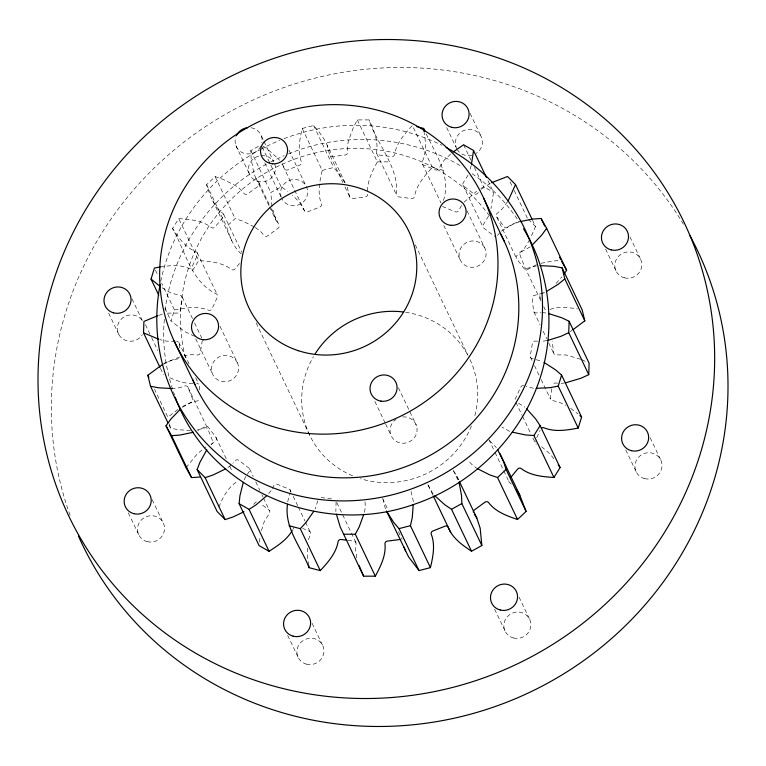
<?xml version="1.0" encoding="UTF-8"?>
<svg xmlns="http://www.w3.org/2000/svg" width="766" height="766" viewBox="0 0 766 766"><rect width="100%" height="100%" fill="white"/><g stroke="black" fill="none" stroke-linecap="round" stroke-linejoin="round"><path stroke-width="0.57" stroke-dasharray="3.83 2.87" d="M307.367 548.121L307.76 559.707L308.698 565.394M164.384 319.317C161.913 344.882 165.877 370.916 174.61 395.017M165.092 310.326C172.656 247.782 213.618 190.945 269.642 162.516M336.082 501.874L335.853 511.602M259.483 542.146L259.971 537.531M487.913 180.584L493.553 192.419L490.968 208.601M202.339 340.353L200.261 352.714A2.585 2.48 -25.5 0 1 197.417 355.012L191.548 354.668L184.051 355.864M551.836 388.688L550.323 397.678A2.585 2.48 -25.5 0 0 552.296 400.589L558.031 401.729L565.806 405.3M287.662 501.711L290.055 493.381M261.445 530.589L264.155 521.866L269.345 513.392A2.585 2.48 -25.5 0 0 268.809 509.917L260.708 503.702M471.205 165.494L469.682 170.799M345.16 182.873L327.206 145.234L324.152 139.326L318.876 131.637L313.629 125.509L302.225 128.468C299.669 139.307 297.342 151.151 301.421 161.904A2.585 2.48 -25.5 0 1 299.755 165.102L287.777 169.88A2.585 2.48 -25.5 0 1 284.387 168.692A29.644 28.428 -25.5 0 0 281.936 163.551L294.249 189.365M302.225 128.468L322.237 170.416C319.681 181.245 317.191 193.118 321.423 203.852A2.585 2.48 -25.5 0 1 319.757 207.05L307.779 211.828A2.585 2.48 -25.5 0 1 304.399 210.64L299.602 202.253L292.373 195.11M317.861 500.686L315.152 508.94M194.631 336.303L184.874 331.688L171.048 320.992L174.447 309.971L161.616 283.085M308.42 539.676L310.479 534.237A2.585 2.48 -25.5 0 0 309.024 531.039L302.666 528.435M443.418 200.539C451.528 176.429 435.433 153.516 425.637 132.729M218.837 507.149C222.571 498.015 227.272 488.603 235.507 482.714A2.585 2.48 -25.5 0 0 236.445 480.359M532.447 220.053L535.52 226.506L530.378 238.427M536.746 437.683L540.107 430.358M244.143 479.918L245.924 476.241M468.055 175.146L463.306 182.701A2.585 2.48 -25.5 0 0 463.851 186.176L473.752 193.76A2.585 2.48 -25.5 0 0 477.381 193.482L480.617 190.035M488.507 216.165L483.317 224.639A2.585 2.48 -25.5 0 0 483.853 228.124L493.754 235.708A2.585 2.48 -25.5 0 0 494.941 236.263M529.833 239.49L524.384 248.375L517.155 255.317A2.585 2.48 -25.5 0 0 516.744 258.851L524.203 268.742A2.585 2.48 -25.5 0 0 527.755 269.373L536.612 264.586M443.591 170.368L432.388 167.419C424.661 175.74 416.465 184.941 414.521 196.527A2.585 2.48 -25.5 0 1 411.466 198.538L398.837 196.919A2.585 2.48 -25.5 0 1 396.568 194.219C398.962 166.95 376.939 144.439 369.04 119.908L357.339 119.917L353.461 127.213L348.827 139.843A29.548 28.323 -25.5 0 0 347.668 152.29A2.585 2.48 -25.5 0 1 345.227 154.981L332.492 156.618A2.585 2.48 -25.5 0 1 329.562 154.608L327.206 145.234M357.339 119.917L377.341 161.856C372.458 171.124 367.106 181.169 367.613 191.94M272.217 488.603L273.893 485.51A2.585 2.48 -25.5 0 1 277.359 484.323L289.021 489.091A2.585 2.48 -25.5 0 1 290.467 492.289M461.563 205.432L458.757 210.573A2.585 2.48 -25.5 0 1 455.301 211.761L443.638 207.002A2.585 2.48 -25.5 0 1 442.566 206.265M292.784 529.517L293.905 527.458M174.447 309.971C185.65 307.836 197.829 305.778 208.745 310.249A2.585 2.48 -25.5 0 0 212.077 308.727L217.362 297.208A2.585 2.48 -25.5 0 0 216.251 293.876C190.983 282.022 185.228 250.415 172.541 228.507L178.727 218.626C189.997 219.373 202.214 220.426 211.493 227.54A2.585 2.48 -25.5 0 0 215.093 226.908L223.203 217.008A2.585 2.48 -25.5 0 0 223.03 213.484C213.915 206.561 209.884 195.215 206.571 184.683L215.112 176.611L222.896 179.263L234.798 185.257A29.635 28.419 -25.5 0 1 244.124 193.568A2.585 2.48 -25.5 0 0 247.734 193.855L258.132 186.262A2.585 2.48 -25.5 0 0 258.908 182.777A29.491 28.275 -25.5 0 1 253.536 171.661L251.133 158.648L250.808 150.557L259.061 145.99M192.553 270.446L198.729 260.574L178.727 218.626M507.599 201.63L501.692 209.568L497.144 213.379A2.585 2.48 -25.5 0 0 496.741 216.902L516.744 258.851M247.294 474.326L249.343 471.444A2.585 2.48 -25.5 0 0 248.797 467.969L238.896 460.385A2.585 2.48 -25.5 0 0 235.267 460.663L232.845 463.248M186.014 467.729L197.331 453.817L205.91 446.846M271.097 490.652L267.277 495.171M239.528 263.456L235.095 268.847A2.585 2.48 -25.5 0 1 231.504 269.488C222.226 262.374 209.999 261.311 198.729 260.574M556.049 283.42L561.756 277.024M497.383 235.421L500.619 231.983M253.661 504.334L255.279 502.611A2.585 2.48 -25.5 0 1 256.399 501.874M464.11 202.195L476.557 191.27M241.328 253.91C233.247 247.045 229.733 236.407 226.583 226.621L235.124 218.559L242.899 221.211L254.369 226.928M210.956 444.577L215.505 440.766A2.585 2.48 -25.5 0 0 215.907 437.242L208.448 427.351A2.585 2.48 -25.5 0 0 204.895 426.719L197.963 430.703M450.657 154.014L444.108 160.247L438.755 168.635A2.585 2.48 -25.5 0 1 435.289 169.822L423.627 165.054A2.585 2.48 -25.5 0 1 422.181 161.856C426.413 152.865 425.743 142.543 424.335 132.968M481.421 189.173L490.69 183.112M501.433 231.121L510.692 225.06L519.559 221.096M227.923 467.49L231.227 464.972M182.49 407.282L191.261 402.341A2.585 2.48 -25.5 0 0 192.592 399.009L188.072 387.491A2.585 2.48 -25.5 0 0 184.845 385.978L179.196 387.797L172.513 388.496M530.158 246.863L521.387 251.803A2.585 2.48 -25.5 0 0 520.057 255.135L524.576 266.654L540.987 301.067M177.913 409.494L167.859 417.211L154.521 389.243M570.268 331.534L572.058 330.338M480.962 188.426L483.605 186.722L493.553 192.419M271.987 206.37L270.81 192.505L281.141 186.799L287.882 191.347M270.657 161.961L284.196 155.632M162.382 364.559L172.455 359.934L178.267 358.785A2.585 2.48 -25.5 0 0 179.483 358.229M182.394 406.497L192.458 401.872L198.27 400.733A2.585 2.48 -25.5 0 0 200.28 399.105M541.399 293.751L544.616 292.21M163.914 363.4L179.656 356.985M288.543 153.889C344.164 130.794 410.375 135.668 462.022 166.701M543.113 293.119L534.381 295.36A2.585 2.48 -25.5 0 0 532.226 298.271L533.481 310.632A2.585 2.48 -25.5 0 0 536.171 312.93L540.892 312.643M158.629 315.4L162.746 314.213M550.074 309.387C558.854 306.285 568.506 307.482 577.497 308.937M541.045 263.284L552.803 261.015L561.124 260.43M322.237 170.416L333.641 167.457L338.888 173.585L345.179 183.237M546.962 340.592L541.112 341.425M160.314 266.932C169.698 265.505 179.751 264.519 188.742 268.301A2.585 2.48 -25.5 0 0 192.075 266.788L197.35 255.26A2.585 2.48 -25.5 0 0 196.24 251.928C185.583 247.638 178.593 237.805 172.541 228.507M536.526 265.888L527.803 268.167A2.585 2.48 -25.5 0 1 524.576 266.654M197.149 430.052L204.848 427.916A2.585 2.48 -25.5 0 1 208.084 429.439L212.594 440.957A2.585 2.48 -25.5 0 1 211.263 444.29M167.419 313.16L177.406 313.064A2.585 2.48 -25.5 0 0 180.249 310.776L182.327 298.414A2.585 2.48 -25.5 0 0 180.364 295.494L170.828 292.899L161.971 287.719M561.114 383.373L564.207 383.038M175.299 341.291L166.49 341.138L159.845 339.616M192.946 383.373C184.156 383.804 175.625 380.367 167.754 376.824M190.514 430.502L178.65 429.755L170.531 428.223L168.989 424.996M377.341 161.856L389.051 161.856M537.588 341.215L535.243 341.081A2.585 2.48 -25.5 0 0 532.399 343.369L530.321 355.73A2.585 2.48 -25.5 0 0 532.284 358.651L541.821 361.246M557.6 383.163L555.245 383.019A2.585 2.48 -25.5 0 0 552.401 385.317M542.069 312.576L546.158 313.007M331.525 498.877L321.193 497.555A2.585 2.48 -25.5 0 0 319.862 497.661M348.09 540.384L353.825 541.122A2.585 2.48 -25.5 0 1 356.094 543.812L355.539 549.548L356.755 557.897M533.49 388.266L526.118 386.571M580.638 359.292L566.16 354.955L556.183 354.869A2.585 2.48 -25.5 0 1 553.492 352.58L552.343 341.339M509.687 431.382L502.113 427.236M581.758 359.694L587.015 362.222M518.477 403.242L524.844 407.148M255.317 227.521L260.363 231.217L264.126 235.516A2.585 2.48 -25.5 0 0 267.736 235.794L278.144 228.201A2.585 2.48 -25.5 0 0 278.91 224.725L270.187 206.437M263.054 146.153L267.87 149.399L277.675 158.246A29.644 28.428 -25.5 0 1 279.6 160.314M472.124 173.748C490.767 186.387 506.968 202.923 519.109 221.901L512.77 224.256L507.753 227.425A2.585 2.48 -25.5 0 1 504.2 226.793L496.741 216.902M570.68 408.374L578.119 414.013M541.6 446.722L549.72 453.683L554.919 459.973M489.618 440.661L496.387 447.603M511.334 484.131L509.62 482.609A2.585 2.48 -25.5 0 1 509.447 479.076M528.32 219.248L535.52 226.506M433.049 493.831L428.261 485.452A2.585 2.48 -25.5 0 0 427.428 484.466M269.661 207.031L275.817 219.938L278.91 224.725M629.987 236.981L640.252 258.496M605.609 249.103L616.391 271.681M650.171 437.807L660.426 459.322M510.07 181.877L512.128 186.176M514.178 190.475L527.515 218.444M470.094 113.397L480.866 135.984M625.755 449.853L636.527 472.44M463.593 144.774L471.291 160.908M474.374 167.361L483.605 186.722M446.702 127.596L455.933 146.957M533.892 311.858L540.049 324.765M543.123 331.218L546.713 338.744M548.762 343.044L553.895 353.796M463.018 185.19L483.03 227.138M467.011 210.755L484.964 248.395A13.635 13.07 -25.5 0 1 471.138 267.267A13.635 13.07 -25.5 0 1 461.659 246.7A13.635 13.07 -25.5 0 1 484.964 248.395M530.378 357.023L532.437 361.332M534.486 365.631L539.101 375.311M541.16 379.61L550.39 398.971M432.388 167.419L412.376 125.471C404.649 133.801 396.453 142.993 394.519 154.579A2.585 2.48 -25.5 0 1 391.455 156.59L378.825 154.971A2.585 2.48 -25.5 0 1 376.566 152.271C378.519 140.982 373.779 129.904 369.04 119.908M422.564 164.317L441.025 203.038M443.792 225.424L460.213 259.846M515.93 402.447L522.086 415.354M522.603 416.436L530.809 433.642M532.858 437.941L535.424 443.322A2.585 2.48 -25.5 0 0 536.411 444.156M376.757 153.554L396.769 195.493M415.316 244.871L467.988 355.3M488.9 439.598L494.539 451.423M495.056 452.505L503.262 469.711M503.769 470.784L508.902 481.546M330.098 155.776L342.919 182.662M344.978 186.971L350.1 197.724M313.629 125.509L333.641 167.457M519.042 597.107L529.296 618.622M456.842 476.155L458.891 480.454M453.338 470.152A2.585 2.48 -25.5 0 0 453.74 471.368L458.355 481.048M289.012 150.318L305.94 185.812M398.406 387.73L416.359 425.369M494.664 609.219L505.436 631.806M294.651 190.198L304.399 210.64M428.261 485.452L432.876 495.133M261.407 136.022L263.456 140.322M263.973 141.404L273.721 161.837M262.154 147.005L281.141 186.799M264.777 162.842L281.189 197.264M374.871 401.432L385.126 422.947M385.643 424.019L390.765 434.772M250.808 150.557L270.81 192.505M258.908 182.777L269.68 205.365M255.806 177.99L269.144 205.958M235.861 145.55L249.199 173.518M382.55 498.369L387.682 509.122M398.454 531.709L402.045 539.235M215.112 176.611L235.124 218.559M223.749 214.547L241.711 252.196M206.571 184.683L226.583 226.621M212.824 200.855L232.826 242.793M256.122 322.869L309.818 435.442M336.916 502.745L355.893 542.539M197.226 252.77L217.238 294.719M219.986 326.278L237.431 362.845A13.635 13.07 -25.5 0 1 223.605 381.707A13.635 13.07 -25.5 0 1 214.126 361.14A13.635 13.07 -25.5 0 1 237.431 362.845M290.084 489.828L291.109 491.973M293.167 496.282L297.783 505.962M298.3 507.035L304.964 521.014M305.481 522.096L310.096 531.776M182.27 297.122L192.525 318.627M194.574 322.936L201.755 337.988M195.751 338.792L212.68 374.287M155.46 270.178L158.026 275.559M249.63 468.955L253.22 476.481M255.787 481.862L259.885 490.46M261.943 494.769L262.968 496.914M263.475 497.996L269.632 510.903M164.891 308.085L171.048 320.992M178.756 342.287L189.02 363.802M195.684 377.782L198.767 384.235M312.116 623.352L322.381 644.857M215.907 437.242L227.196 460.902M229.762 466.283L232.328 471.655M188.072 387.491L208.084 429.439M145.444 324.679L151.094 336.513M151.601 337.586L157.758 350.493M132.039 298.941L142.811 321.529A13.635 13.07 -25.5 0 0 122.531 317.967A13.635 13.07 -25.5 0 0 121.804 338.16A13.635 13.07 -25.5 0 0 142.332 334.704M160.458 368.35L163.541 374.804M287.7 635.397L298.472 657.975M108.648 313.131L118.912 334.646M152.175 499.691L162.947 522.278M128.315 512.885L139.086 535.472M275.817 219.938L272.16 207.529M540.892 299.18L540.068 297.084A2.585 2.48 -25.5 0 1 540.356 294.584M543.764 306.505L544.578 308.602A2.585 2.48 -25.5 0 0 546.484 310.22M347.209 187.182L349.574 196.556A2.585 2.48 -25.5 0 0 352.494 198.557L365.238 196.929A2.585 2.48 -25.5 0 0 367.68 194.229M385.442 508.911L383.086 499.537M169.458 423.818L170.531 428.223M413.42 501.663L411.227 492.241A2.585 2.48 -25.5 0 1 411.17 490.949M199.629 389.951L199.17 385.461A2.585 2.48 -25.5 0 0 196.479 383.163M179.627 348.003L179.167 343.513A2.585 2.48 -25.5 0 0 176.477 341.215M70.108 515.327A340.889 326.852 -25.5 0 1 249.783 101.572A340.889 326.852 -25.5 0 1 683.655 224.62M477.85 468.888A29.635 28.419 -25.5 0 1 468.524 460.577M453.74 471.368A29.491 28.275 -25.5 0 1 458.374 479.832M364.98 501.854A29.548 28.323 -25.5 0 1 364.099 513.402M523.906 385.844A2.585 2.48 -25.5 0 0 520.574 387.357L515.298 398.885A2.585 2.48 -25.5 0 0 515.011 400.158M535.022 442.097A2.585 2.48 -25.5 0 1 535.3 440.823M274.745 163.981A13.635 13.07 -25.5 0 1 265.697 181.293A13.635 13.07 -25.5 0 1 248.768 172.053A13.635 13.07 -25.5 0 1 259.779 155.824M260.947 155.651A13.635 13.07 -25.5 0 1 273.146 160.965M251.143 127.759A13.635 13.07 -25.5 0 1 261.934 142.802M260.833 146.105A13.635 13.07 -25.5 0 1 243.301 153.066A13.635 13.07 -25.5 0 1 235.976 136.53M160.764 281.237A194.305 186.31 -25.5 0 1 259.741 149.887M260.756 149.332A194.305 186.31 -25.5 0 1 279.667 140.398M283.995 138.675A194.305 186.31 -25.5 0 1 441.838 145.272M185.41 357.76A170.445 163.426 -25.5 0 1 280.691 164.929A170.445 163.426 -25.5 0 1 489.474 215.945M470.018 359.57A88.636 84.978 -25.5 0 1 474.451 417.125M471.416 426.011A88.636 84.978 -25.5 0 1 360.374 478.654M352.609 475.82A88.636 84.978 -25.5 0 1 313.457 356.65M405.597 312.269A88.636 84.978 -25.5 0 1 469.012 357.473M281.275 197.283A13.635 13.07 -25.5 0 1 296.308 179.55A13.635 13.07 -25.5 0 1 304.772 200.347A13.635 13.07 -25.5 0 1 281.706 198.337M402.61 416.963A13.635 13.07 -25.5 0 1 416.57 433.288A13.635 13.07 -25.5 0 1 395.61 440.986A13.635 13.07 -25.5 0 1 395.993 419.395M456.957 149.102A13.635 13.07 -25.5 0 1 462.224 131.312A13.635 13.07 -25.5 0 1 480.474 135.333A13.635 13.07 -25.5 0 1 476.28 153.363M471.952 155.287A13.635 13.07 -25.5 0 1 457.561 150.069M147.101 541.61A13.635 13.07 -25.5 0 0 164.202 525.457A13.635 13.07 -25.5 0 0 141.767 519.559A13.635 13.07 -25.5 0 0 147.101 541.61M624.395 277.819A13.635 13.07 -25.5 0 0 641.496 261.675A13.635 13.07 -25.5 0 0 619.062 255.777A13.635 13.07 -25.5 0 0 624.395 277.819M513.44 637.944A13.635 13.07 -25.5 0 0 530.541 621.8A13.635 13.07 -25.5 0 0 508.107 615.902A13.635 13.07 -25.5 0 0 513.44 637.944M644.512 478.597A13.635 13.07 -25.5 0 0 661.661 462.501A13.635 13.07 -25.5 0 0 639.246 456.536A13.635 13.07 -25.5 0 0 644.512 478.597M306.467 664.141A13.635 13.07 -25.5 0 0 323.616 648.046A13.635 13.07 -25.5 0 0 301.201 642.071A13.635 13.07 -25.5 0 0 306.467 664.141"/><path stroke-width="1.15" d="M159.95 367.278L143.529 332.856L143.912 321.452L157.614 315.755M565.241 382.933L581.145 378.184L588.748 374.641L568.736 332.693L569.119 321.289L561.746 317.746L548.648 313.581M588.748 374.641L589.121 363.228L569.119 321.289M287.489 504.287C284.129 527.803 301.086 546.981 309.071 567.673L320.274 570.613C328.001 562.292 336.197 553.1 338.141 541.505A2.585 2.48 -25.5 0 1 341.196 539.494L346.941 540.231M292.219 530.541C286.972 539.695 277.713 545.708 269.058 551.319L259.109 545.622L239.107 503.674L239.969 495.583L243.31 482.341M453.185 152.003L463.593 144.774L473.541 150.471L471.454 164.345M386.466 511.066L408.498 556.767L419.021 570.574L430.425 567.625L410.423 525.677L412.261 517.711L413.238 504.622C474.681 484.256 525.016 433.087 542.395 370.485C555.254 323.233 549.27 270.666 523.513 228.747M430.425 567.625C432.981 556.796 435.471 544.923 431.239 534.189A2.585 2.48 -25.5 0 1 432.905 530.991L444.883 526.213A2.585 2.48 -25.5 0 1 448.263 527.401C452.428 538.115 462.31 545.095 471.521 551.233L481.852 545.526L480.167 528.195L476.845 518.103L459.399 481.536M363.821 514.302L359.187 526.931L355.309 534.228L375.321 576.176L363.611 576.185L340.209 526.941L336.389 514.168M158.734 295.178L151.046 279.044L154.435 268.023L160.314 266.932M541.37 428.242A2.585 2.48 -25.5 0 1 543.917 427.782C554.833 432.254 567.012 430.195 578.215 428.06L558.213 386.121L561.602 375.101L555.484 369.796L544.08 362.442M578.215 428.06L581.614 417.049L561.602 375.101M243.952 511.793L233.103 516.935L225.147 519.597L217.142 511.535L197.13 469.587L200.108 461.917L206.839 449.843M491.676 182.672L507.504 176.496L515.518 184.558L508.193 200.74M375.321 576.176C380.625 566.275 386.179 555.379 384.982 543.803A2.585 2.48 -25.5 0 1 387.424 541.102L400.168 539.475M313.773 511.315L305.921 522.536L300.272 528.674L289.06 525.725M510.922 477.285L517.567 469.185A2.585 2.48 -25.5 0 1 521.158 468.543C530.436 475.667 542.663 476.72 553.933 477.467L533.921 435.519L540.107 425.637L535.654 418.925L526.73 408.929M553.933 477.467L560.109 467.586L540.107 425.637M199.859 477.026L191.538 477.611L186.014 467.729L166.011 425.791L170.895 419.069L180.556 409.006M520.143 221.604L532.791 219.066L541.112 218.482L546.637 228.354L541.753 235.076L532.092 245.139M563.853 274.142L566.649 270.302L546.637 228.354M266.645 495.803L256.093 504.823L249.055 509.371L239.107 503.674M477.84 468.888L489.752 474.882L497.536 477.534L506.077 469.462L503.607 461.802L497.756 449.872M473.34 512.09A2.585 2.48 -25.5 0 1 474.518 509.83L484.926 502.237A2.585 2.48 -25.5 0 1 488.536 502.525C495.497 511.774 506.948 515.92 517.538 519.482L526.079 511.41L519.836 495.238L499.825 453.29M167.965 422.842L150.519 386.275L147.857 375.263L162.382 364.559M540.135 265.649L554.01 266.338L562.129 267.87L564.791 278.881L558.328 284.196L546.426 291.559M562.129 267.87L582.131 309.809L584.803 320.83L572.958 329.734M225.644 468.84L213.092 474.987L205.144 477.649L197.13 469.587M434.973 495.899L444.778 504.746L451.519 509.294L461.841 503.588L461.515 495.497L459.112 482.484M568.736 332.693L561.133 336.236L547.824 340.401M193.539 432.244L179.857 435.078L171.536 435.663L166.011 425.791M413.238 504.622C322.065 536.889 210.803 491.437 175.998 399.354L175.299 397.181M386.686 511.315L393.772 522.508L399.019 528.636L410.423 525.677M558.213 386.121L549.988 387.653L536.2 388.352M171.44 388.525L158.639 387.807L150.519 386.275M343.608 534.237L355.309 534.228M533.921 435.519L525.639 434.944L512.339 432.177M416.857 126.658L423.588 128.42L425.12 131.647M158.725 339.214L143.529 332.856M160.046 286.369L151.046 279.044M579.862 415.526L581.614 417.049M558.203 464.713L560.109 467.586M474.365 514.273L476.845 518.103M516.389 489.551L519.836 495.238M561.67 261.417L566.649 270.302M541.112 218.482L544.703 226.008M559.582 257.204L560.607 259.348M564.791 278.881L584.803 320.83M515.518 184.558L531.93 218.98M473.541 150.471L486.372 177.358M483.528 197.867A170.445 163.426 -25.5 0 1 310.718 433.69A170.445 163.426 -25.5 0 1 192.199 176.63A170.445 163.426 -25.5 0 1 483.528 197.867L504.363 241.558M506.077 469.462L526.079 511.41M497.536 477.534L517.538 519.482M461.841 503.588L481.852 545.526M451.519 509.294L471.521 551.233M433.278 495.966L450.724 532.542M399.019 528.636L419.021 570.574M300.272 528.674L320.274 570.613M174.102 340.927L194.947 384.618M249.055 509.371L269.058 551.319M205.144 477.649L225.147 519.597M147.857 375.263L148.882 377.418M171.536 435.663L191.538 477.611M363.611 576.185L359.091 565.586M404.075 547.115L405.453 550.859M423.588 128.42L424.144 131.838M308.698 565.394L309.071 567.673M690.042 235.851A340.889 326.852 -25.5 0 1 533.959 690.262A340.889 326.852 -25.5 0 1 78.429 536.018M236.435 135.467A13.635 13.07 -25.5 0 1 247.61 127.683M446.071 147.455A194.305 186.31 -25.5 0 1 526.491 382.368A194.305 186.31 -25.5 0 1 293.158 494.367A194.305 186.31 -25.5 0 1 160.065 284.741M500.84 234.396A170.445 163.426 -25.5 0 1 419.165 460.998A170.445 163.426 -25.5 0 1 192.649 379.4M315.238 353.71A88.636 84.978 -25.5 0 1 403.318 311.963M312.796 694.503A340.889 326.852 -25.5 0 0 695.892 250.674A340.889 326.852 -25.5 0 0 120.31 161.875A340.889 326.852 -25.5 0 0 312.796 694.503M133.763 513.641A13.635 13.07 -25.5 0 0 150.864 497.498A13.635 13.07 -25.5 0 0 128.429 491.59A13.635 13.07 -25.5 0 0 133.763 513.641M611.057 249.86A13.635 13.07 -25.5 0 0 628.158 233.707A13.635 13.07 -25.5 0 0 605.724 227.808A13.635 13.07 -25.5 0 0 611.057 249.86M500.102 609.985A13.635 13.07 -25.5 0 0 517.203 593.832A13.635 13.07 -25.5 0 0 494.769 587.934A13.635 13.07 -25.5 0 0 500.102 609.985M298.443 350.723A88.636 84.978 -25.5 0 0 415.498 252.052A88.636 84.978 -25.5 0 0 272.495 205.412A88.636 84.978 -25.5 0 0 298.443 350.723M203.603 339.759A13.635 13.07 -25.5 0 0 217.42 320.897A13.635 13.07 -25.5 0 0 194.114 319.202A13.635 13.07 -25.5 0 0 203.603 339.759M272.629 163.809A13.635 13.07 -25.5 0 0 286.446 144.946A13.635 13.07 -25.5 0 0 263.14 143.242A13.635 13.07 -25.5 0 0 272.629 163.809M451.136 225.319A13.635 13.07 -25.5 0 0 464.962 206.456A13.635 13.07 -25.5 0 0 441.656 204.752A13.635 13.07 -25.5 0 0 451.136 225.319M380.98 401.145A13.635 13.07 -25.5 0 0 396.348 383.431A13.635 13.07 -25.5 0 0 373.339 379.812A13.635 13.07 -25.5 0 0 380.98 401.145M631.174 450.638A13.635 13.07 -25.5 0 0 648.323 434.542A13.635 13.07 -25.5 0 0 625.908 428.567A13.635 13.07 -25.5 0 0 631.174 450.638M293.129 636.173A13.635 13.07 -25.5 0 0 310.278 620.077A13.635 13.07 -25.5 0 0 287.863 614.112A13.635 13.07 -25.5 0 0 293.129 636.173M113.559 312.844A13.635 13.07 -25.5 0 0 130.708 296.739A13.635 13.07 -25.5 0 0 108.303 290.774A13.635 13.07 -25.5 0 0 113.559 312.844M451.614 127.3A13.635 13.07 -25.5 0 0 468.763 111.204A13.635 13.07 -25.5 0 0 446.348 105.239A13.635 13.07 -25.5 0 0 451.614 127.3"/></g></svg>
